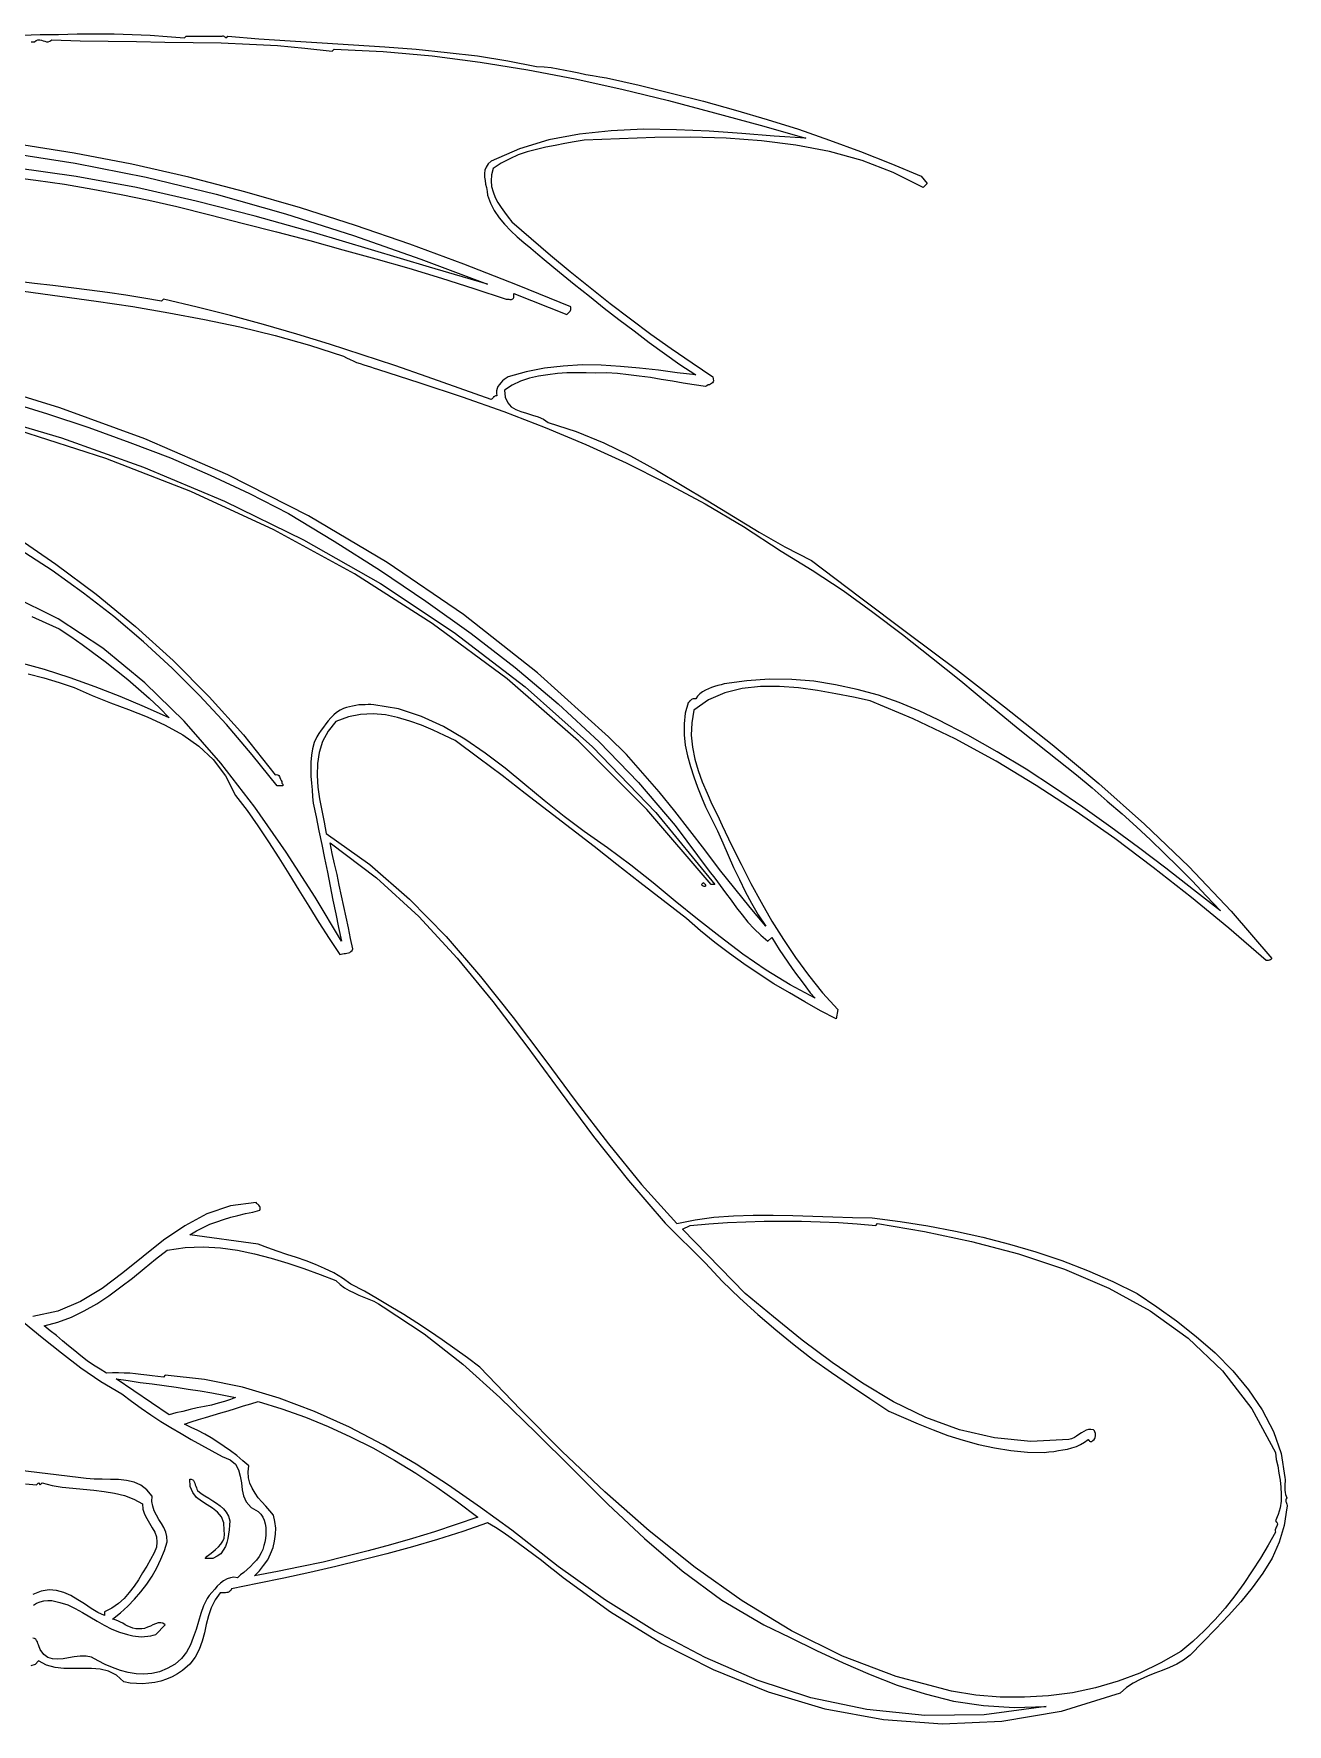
# Model space of a CAD drawing. Extents: x 0.03 to 8.99, y 0.03 to 7.32.
# Drawn here: x 4.61 to 8.99, y 1 to 6.91 of the extents above; entities that cross this region are included whole.
import ezdxf

# ---------------------------------------------------------------- set-up
doc = ezdxf.new("R2010")
doc.units = 0
doc.layers.add('1', color=7, linetype='Continuous')

msp = doc.modelspace()

# ---------------------------------------------------------------- linework, layer by layer
for points in [[(4.572, 6.903), (4.635, 6.905), (4.699, 6.906), (4.764, 6.908), (4.829, 6.908), (4.893, 6.908), (4.956, 6.906), (5.019, 6.903), (5.079, 6.899), (5.139, 6.894), (5.145, 6.9), (5.156, 6.9), (5.167, 6.9), (5.179, 6.9), (5.192, 6.9), (5.205, 6.9), (5.218, 6.9), (5.232, 6.9), (5.245, 6.9), (5.258, 6.9), (5.271, 6.9), (5.273, 6.901), (5.275, 6.901), (5.277, 6.9), (5.278, 6.899), (5.28, 6.898), (5.281, 6.896), (5.283, 6.895), (5.284, 6.894), (5.291, 6.9), (5.399, 6.891), (5.509, 6.883), (5.62, 6.876), (5.73, 6.869), (5.84, 6.862), (5.949, 6.854), (6.057, 6.843), (6.164, 6.831), (6.269, 6.814), (6.37, 6.794), (6.396, 6.793), (6.421, 6.79), (6.445, 6.786), (6.47, 6.781), (6.494, 6.776), (6.518, 6.771), (6.542, 6.766), (6.566, 6.762), (6.591, 6.758), (6.615, 6.754), (6.729, 6.728), (6.841, 6.701), (6.954, 6.672), (7.065, 6.641), (7.176, 6.608), (7.286, 6.574), (7.394, 6.536), (7.502, 6.497), (7.609, 6.455), (7.715, 6.41), (7.735, 6.384), (7.721, 6.37), (7.617, 6.423), (7.508, 6.465), (7.394, 6.496), (7.276, 6.519), (7.156, 6.534), (7.033, 6.543), (6.909, 6.546), (6.784, 6.545), (6.66, 6.541), (6.536, 6.536), (6.502, 6.53), (6.469, 6.524), (6.435, 6.518), (6.402, 6.512), (6.37, 6.504), (6.337, 6.495), (6.306, 6.485), (6.276, 6.471), (6.246, 6.456), (6.218, 6.437), (6.212, 6.415), (6.211, 6.394), (6.213, 6.374), (6.218, 6.355), (6.225, 6.336), (6.235, 6.318), (6.246, 6.301), (6.258, 6.284), (6.271, 6.267), (6.284, 6.251), (6.351, 6.192), (6.419, 6.134), (6.487, 6.077), (6.557, 6.021), (6.627, 5.965), (6.698, 5.911), (6.769, 5.858), (6.841, 5.807), (6.914, 5.757), (6.986, 5.708), (6.987, 5.701), (6.988, 5.695), (6.987, 5.691), (6.985, 5.687), (6.982, 5.685), (6.978, 5.683), (6.974, 5.681), (6.97, 5.68), (6.965, 5.677), (6.96, 5.675), (6.921, 5.68), (6.883, 5.686), (6.845, 5.693), (6.806, 5.699), (6.768, 5.706), (6.729, 5.711), (6.691, 5.716), (6.653, 5.72), (6.614, 5.722), (6.576, 5.721), (6.543, 5.722), (6.51, 5.722), (6.476, 5.722), (6.443, 5.72), (6.409, 5.716), (6.377, 5.711), (6.345, 5.704), (6.314, 5.693), (6.285, 5.679), (6.258, 5.662), (6.26, 5.637), (6.269, 5.618), (6.281, 5.604), (6.297, 5.594), (6.315, 5.587), (6.335, 5.581), (6.356, 5.575), (6.376, 5.569), (6.394, 5.561), (6.41, 5.549), (6.509, 5.517), (6.605, 5.478), (6.698, 5.432), (6.789, 5.382), (6.879, 5.329), (6.969, 5.275), (7.058, 5.22), (7.148, 5.165), (7.238, 5.114), (7.331, 5.066), (7.499, 4.939), (7.668, 4.812), (7.838, 4.685), (8.006, 4.555), (8.172, 4.423), (8.336, 4.286), (8.495, 4.144), (8.65, 3.996), (8.798, 3.84), (8.94, 3.675), (8.939, 3.673), (8.937, 3.671), (8.935, 3.67), (8.933, 3.669), (8.931, 3.669), (8.928, 3.668), (8.926, 3.668), (8.923, 3.668), (8.92, 3.668), (8.79, 3.78), (8.659, 3.888), (8.526, 3.993), (8.392, 4.094), (8.256, 4.189), (8.117, 4.28), (7.977, 4.365), (7.833, 4.443), (7.686, 4.513), (7.536, 4.576), (7.478, 4.588), (7.416, 4.6), (7.352, 4.612), (7.286, 4.621), (7.219, 4.626), (7.153, 4.626), (7.089, 4.619), (7.028, 4.603), (6.971, 4.579), (6.92, 4.543), (6.913, 4.499), (6.911, 4.456), (6.915, 4.414), (6.923, 4.372), (6.935, 4.332), (6.949, 4.292), (6.966, 4.253), (6.983, 4.214), (7.002, 4.176), (7.019, 4.139), (7.052, 4.071), (7.085, 4.004), (7.119, 3.937), (7.155, 3.871), (7.192, 3.805), (7.233, 3.741), (7.275, 3.678), (7.321, 3.616), (7.37, 3.555), (7.423, 3.496), (7.417, 3.463), (7.362, 3.492), (7.308, 3.523), (7.254, 3.554), (7.2, 3.586), (7.148, 3.62), (7.095, 3.656), (7.044, 3.692), (6.993, 3.731), (6.943, 3.771), (6.894, 3.814), (6.812, 3.877), (6.731, 3.94), (6.651, 4.003), (6.571, 4.066), (6.491, 4.128), (6.411, 4.19), (6.33, 4.252), (6.25, 4.314), (6.168, 4.375), (6.086, 4.437), (6.048, 4.454), (6.008, 4.473), (5.968, 4.49), (5.927, 4.505), (5.884, 4.517), (5.842, 4.526), (5.799, 4.53), (5.755, 4.528), (5.712, 4.519), (5.668, 4.503), (5.641, 4.469), (5.622, 4.433), (5.61, 4.395), (5.604, 4.356), (5.603, 4.315), (5.605, 4.274), (5.611, 4.233), (5.619, 4.192), (5.627, 4.151), (5.635, 4.112), (5.787, 4.003), (5.926, 3.882), (6.054, 3.751), (6.174, 3.612), (6.288, 3.468), (6.399, 3.321), (6.509, 3.173), (6.621, 3.027), (6.737, 2.884), (6.86, 2.748), (6.924, 2.761), (6.99, 2.77), (7.058, 2.775), (7.127, 2.777), (7.197, 2.777), (7.266, 2.776), (7.336, 2.774), (7.406, 2.771), (7.475, 2.769), (7.543, 2.768), (7.641, 2.755), (7.738, 2.74), (7.834, 2.721), (7.93, 2.7), (8.023, 2.676), (8.115, 2.649), (8.206, 2.618), (8.296, 2.584), (8.384, 2.545), (8.47, 2.503), (8.538, 2.457), (8.607, 2.407), (8.676, 2.353), (8.742, 2.295), (8.804, 2.233), (8.859, 2.166), (8.907, 2.096), (8.946, 2.021), (8.973, 1.943), (8.986, 1.86), (8.987, 1.853), (8.987, 1.846), (8.986, 1.838), (8.986, 1.83), (8.986, 1.822), (8.986, 1.815), (8.987, 1.807), (8.988, 1.8), (8.99, 1.794), (8.993, 1.788), (8.99, 1.785), (8.989, 1.783), (8.989, 1.78), (8.989, 1.776), (8.99, 1.773), (8.992, 1.77), (8.993, 1.766), (8.994, 1.762), (8.994, 1.759), (8.993, 1.754), (8.984, 1.692), (8.966, 1.634), (8.941, 1.578), (8.909, 1.525), (8.872, 1.474), (8.832, 1.425), (8.789, 1.377), (8.744, 1.33), (8.699, 1.284), (8.655, 1.238), (8.632, 1.221), (8.608, 1.207), (8.583, 1.195), (8.557, 1.185), (8.531, 1.175), (8.506, 1.165), (8.48, 1.153), (8.456, 1.14), (8.432, 1.125), (8.41, 1.105), (8.204, 1.041), (7.997, 1.006), (7.789, 0.997), (7.583, 1.012), (7.379, 1.05), (7.181, 1.109), (6.989, 1.187), (6.804, 1.28), (6.628, 1.389), (6.463, 1.509), (6.438, 1.529), (6.413, 1.549), (6.387, 1.569), (6.361, 1.589), (6.334, 1.609), (6.307, 1.629), (6.281, 1.648), (6.253, 1.667), (6.226, 1.685), (6.198, 1.701), (6.112, 1.671), (6.024, 1.643), (5.936, 1.617), (5.847, 1.593), (5.758, 1.57), (5.668, 1.548), (5.577, 1.528), (5.486, 1.508), (5.395, 1.489), (5.304, 1.47), (5.301, 1.465), (5.298, 1.462), (5.295, 1.46), (5.291, 1.458), (5.287, 1.457), (5.283, 1.456), (5.278, 1.456), (5.274, 1.456), (5.269, 1.456), (5.264, 1.456), (5.246, 1.432), (5.233, 1.404), (5.223, 1.376), (5.215, 1.346), (5.209, 1.316), (5.201, 1.287), (5.191, 1.258), (5.177, 1.231), (5.158, 1.207), (5.132, 1.185), (5.115, 1.173), (5.096, 1.163), (5.076, 1.154), (5.056, 1.148), (5.036, 1.143), (5.014, 1.14), (4.992, 1.138), (4.971, 1.139), (4.949, 1.141), (4.927, 1.145), (4.901, 1.168), (4.874, 1.182), (4.845, 1.189), (4.814, 1.192), (4.782, 1.192), (4.75, 1.192), (4.718, 1.192), (4.687, 1.195), (4.657, 1.203), (4.629, 1.218), (4.617, 1.206), (4.602, 1.201)], [(4.417, 5.582), (4.709, 5.495), (4.996, 5.393), (5.279, 5.274), (5.555, 5.139), (5.824, 4.986), (6.082, 4.815), (6.33, 4.625), (6.565, 4.415), (6.787, 4.185), (6.993, 3.933), (6.98, 3.933), (6.755, 4.196), (6.517, 4.435), (6.267, 4.652), (6.005, 4.846), (5.733, 5.02), (5.451, 5.173), (5.161, 5.307), (4.864, 5.423), (4.56, 5.521)], [(4.546, 5.152), (4.69, 5.054), (4.831, 4.948), (4.968, 4.836), (5.1, 4.716), (5.226, 4.59), (5.345, 4.457), (5.456, 4.317), (5.461, 4.318), (5.466, 4.317), (5.469, 4.314), (5.471, 4.311), (5.473, 4.307), (5.475, 4.302), (5.477, 4.297), (5.479, 4.293), (5.48, 4.288), (5.483, 4.284), (5.483, 4.278), (5.463, 4.278), (5.376, 4.387), (5.286, 4.493), (5.192, 4.594), (5.096, 4.69), (4.996, 4.782), (4.892, 4.87), (4.786, 4.952), (4.677, 5.031), (4.565, 5.103)], [(6.96, 3.927), (6.958, 3.926), (6.956, 3.926), (6.954, 3.927), (6.952, 3.928), (6.951, 3.929), (6.949, 3.93), (6.948, 3.932), (6.947, 3.933), (6.953, 3.94), (6.954, 3.939), (6.956, 3.937), (6.957, 3.936), (6.959, 3.934), (6.96, 3.932), (6.96, 3.931), (6.96, 3.929), (6.96, 3.927)], [(5.185, 1.814), (5.197, 1.804), (5.21, 1.795), (5.224, 1.787), (5.238, 1.778), (5.251, 1.77), (5.264, 1.76), (5.276, 1.75), (5.285, 1.738), (5.293, 1.724), (5.298, 1.708), (5.296, 1.693), (5.295, 1.677), (5.293, 1.662), (5.291, 1.646), (5.287, 1.632), (5.282, 1.618), (5.275, 1.605), (5.266, 1.593), (5.254, 1.584), (5.238, 1.576), (5.211, 1.576), (5.219, 1.584), (5.228, 1.591), (5.238, 1.6), (5.248, 1.608), (5.258, 1.617), (5.266, 1.626), (5.273, 1.637), (5.278, 1.648), (5.279, 1.661), (5.278, 1.675), (5.277, 1.701), (5.269, 1.722), (5.255, 1.738), (5.237, 1.752), (5.218, 1.764), (5.199, 1.777), (5.181, 1.79), (5.168, 1.807), (5.159, 1.828), (5.158, 1.854), (5.163, 1.854), (5.168, 1.852), (5.171, 1.849), (5.173, 1.845), (5.175, 1.84), (5.177, 1.834), (5.179, 1.829), (5.181, 1.824), (5.182, 1.819), (5.185, 1.814)]]:
    msp.add_lwpolyline(points)
at = {"layer": '1'}
for points in [[(4.675, 6.887), (4.774, 6.884), (4.872, 6.882), (4.971, 6.881), (5.071, 6.879), (5.17, 6.878), (5.268, 6.876), (5.366, 6.872), (5.464, 6.867), (5.56, 6.858), (5.655, 6.847), (5.662, 6.854), (5.834, 6.846), (6.005, 6.831), (6.173, 6.809), (6.34, 6.782), (6.505, 6.75), (6.668, 6.714), (6.831, 6.675), (6.992, 6.632), (7.152, 6.588), (7.311, 6.543), (7.201, 6.55), (7.088, 6.559), (6.973, 6.567), (6.859, 6.572), (6.744, 6.574), (6.631, 6.569), (6.52, 6.557), (6.413, 6.537), (6.31, 6.506), (6.211, 6.463), (6.201, 6.453), (6.194, 6.442), (6.189, 6.431), (6.188, 6.419), (6.188, 6.407), (6.19, 6.395), (6.192, 6.382), (6.195, 6.37), (6.197, 6.357), (6.198, 6.344), (6.209, 6.316), (6.222, 6.29), (6.239, 6.265), (6.258, 6.242), (6.28, 6.219), (6.302, 6.198), (6.326, 6.178), (6.35, 6.158), (6.374, 6.138), (6.397, 6.119), (6.45, 6.075), (6.502, 6.033), (6.555, 5.991), (6.606, 5.949), (6.658, 5.909), (6.711, 5.869), (6.764, 5.829), (6.817, 5.79), (6.871, 5.752), (6.927, 5.715), (6.862, 5.723), (6.796, 5.732), (6.73, 5.739), (6.663, 5.745), (6.596, 5.749), (6.529, 5.75), (6.463, 5.746), (6.398, 5.739), (6.334, 5.726), (6.271, 5.708), (6.264, 5.704), (6.257, 5.699), (6.251, 5.694), (6.245, 5.688), (6.24, 5.682), (6.235, 5.675), (6.232, 5.668), (6.23, 5.659), (6.23, 5.651), (6.231, 5.642), (6.228, 5.642), (6.226, 5.642), (6.224, 5.641), (6.222, 5.639), (6.22, 5.638), (6.218, 5.636), (6.217, 5.634), (6.215, 5.632), (6.213, 5.63), (6.211, 5.629), (6.099, 5.669), (5.987, 5.709), (5.874, 5.748), (5.76, 5.786), (5.646, 5.823), (5.532, 5.858), (5.416, 5.891), (5.3, 5.923), (5.183, 5.952), (5.066, 5.98), (5.059, 5.973), (4.997, 5.984), (4.934, 5.994), (4.87, 6.003), (4.807, 6.012), (4.743, 6.02), (4.679, 6.028), (4.615, 6.035), (4.551, 6.043)], [(4.603, 6.88), (4.615, 6.88), (4.621, 6.885), (4.627, 6.887), (4.633, 6.887), (4.639, 6.886), (4.645, 6.884), (4.651, 6.882), (4.657, 6.88), (4.663, 6.88), (4.669, 6.882), (4.675, 6.887)], [(4.519, 6.409), (4.62, 6.396), (4.72, 6.382), (4.819, 6.365), (4.918, 6.346), (5.015, 6.326), (5.112, 6.304), (5.228, 6.275), (5.345, 6.245), (5.461, 6.215), (5.577, 6.185), (5.693, 6.153), (5.808, 6.121), (5.923, 6.088), (6.038, 6.053), (6.151, 6.017), (6.264, 5.98), (6.267, 5.98), (6.27, 5.98), (6.273, 5.98), (6.276, 5.979), (6.279, 5.979), (6.282, 5.979), (6.285, 5.98), (6.287, 5.981), (6.289, 5.983), (6.291, 5.986), (6.291, 6), (6.476, 5.927), (6.478, 5.929), (6.481, 5.931), (6.483, 5.934), (6.485, 5.936), (6.487, 5.938), (6.489, 5.941), (6.49, 5.944), (6.49, 5.947), (6.49, 5.949), (6.49, 5.953), (6.303, 6.029), (6.116, 6.103), (5.927, 6.172), (5.737, 6.238), (5.545, 6.299), (5.35, 6.355), (5.154, 6.407), (4.955, 6.452), (4.754, 6.491), (4.549, 6.523)], [(4.503, 6.495), (4.757, 6.456), (5.005, 6.407), (5.25, 6.347), (5.492, 6.279), (5.73, 6.203), (5.965, 6.12), (6.198, 6.033), (5.996, 6.092), (5.793, 6.153), (5.59, 6.213), (5.386, 6.27), (5.18, 6.323), (4.972, 6.37), (4.761, 6.409), (4.546, 6.439)], [(4.577, 6.008), (4.704, 5.991), (4.831, 5.973), (4.959, 5.954), (5.084, 5.932), (5.209, 5.909), (5.333, 5.883), (5.456, 5.853), (5.576, 5.819), (5.695, 5.781), (5.706, 5.775), (5.718, 5.769), (5.729, 5.764), (5.741, 5.759), (5.753, 5.755), (5.766, 5.751), (5.778, 5.747), (5.79, 5.743), (5.802, 5.739), (5.814, 5.735), (5.962, 5.688), (6.11, 5.639), (6.255, 5.587), (6.4, 5.531), (6.542, 5.472), (6.683, 5.408), (6.822, 5.338), (6.959, 5.264), (7.093, 5.185), (7.225, 5.099), (7.334, 5.033), (7.442, 4.961), (7.546, 4.886), (7.649, 4.808), (7.751, 4.727), (7.853, 4.645), (7.953, 4.562), (8.054, 4.479), (8.156, 4.397), (8.258, 4.317), (8.312, 4.271), (8.365, 4.225), (8.417, 4.18), (8.467, 4.135), (8.516, 4.089), (8.564, 4.043), (8.613, 3.995), (8.662, 3.946), (8.711, 3.894), (8.761, 3.841), (8.666, 3.915), (8.57, 3.99), (8.474, 4.063), (8.377, 4.134), (8.28, 4.204), (8.181, 4.271), (8.081, 4.336), (7.98, 4.397), (7.878, 4.455), (7.774, 4.509), (7.707, 4.541), (7.637, 4.57), (7.565, 4.595), (7.491, 4.615), (7.415, 4.632), (7.339, 4.644), (7.262, 4.65), (7.183, 4.651), (7.105, 4.646), (7.026, 4.635), (7.015, 4.632), (7.004, 4.629), (6.992, 4.626), (6.981, 4.622), (6.971, 4.618), (6.96, 4.613), (6.95, 4.607), (6.941, 4.6), (6.933, 4.592), (6.927, 4.582), (6.923, 4.583), (6.92, 4.583), (6.917, 4.583), (6.914, 4.581), (6.912, 4.58), (6.909, 4.578), (6.907, 4.576), (6.905, 4.574), (6.903, 4.571), (6.9, 4.569), (6.89, 4.532), (6.886, 4.495), (6.886, 4.457), (6.89, 4.42), (6.898, 4.383), (6.908, 4.346), (6.92, 4.31), (6.933, 4.274), (6.947, 4.239), (6.96, 4.205), (6.981, 4.163), (7.002, 4.121), (7.021, 4.079), (7.04, 4.036), (7.059, 3.993), (7.079, 3.951), (7.099, 3.909), (7.121, 3.868), (7.145, 3.827), (7.172, 3.788), (7.117, 3.853), (7.063, 3.919), (7.01, 3.986), (6.958, 4.054), (6.906, 4.122), (6.853, 4.19), (6.799, 4.257), (6.742, 4.323), (6.684, 4.388), (6.622, 4.45), (6.373, 4.674), (6.115, 4.877), (5.848, 5.059), (5.573, 5.222), (5.291, 5.366), (5.001, 5.492), (4.704, 5.6), (4.4, 5.693)], [(4.514, 5.624), (4.66, 5.579), (4.805, 5.531), (4.948, 5.479), (5.09, 5.425), (5.229, 5.365), (5.367, 5.301), (5.503, 5.231), (5.663, 5.134), (5.824, 5.031), (5.983, 4.924), (6.141, 4.811), (6.295, 4.692), (6.445, 4.565), (6.589, 4.432), (6.726, 4.29), (6.855, 4.139), (6.973, 3.98), (6.993, 3.955), (7.012, 3.93), (7.031, 3.904), (7.05, 3.878), (7.069, 3.852), (7.089, 3.827), (7.109, 3.802), (7.131, 3.778), (7.154, 3.756), (7.178, 3.735), (7.192, 3.748), (7.205, 3.727), (7.218, 3.706), (7.233, 3.684), (7.248, 3.662), (7.263, 3.64), (7.279, 3.618), (7.295, 3.597), (7.311, 3.576), (7.327, 3.555), (7.344, 3.536), (7.257, 3.582), (7.173, 3.634), (7.091, 3.69), (7.012, 3.75), (6.933, 3.812), (6.855, 3.875), (6.778, 3.939), (6.699, 4.001), (6.618, 4.062), (6.536, 4.119), (6.466, 4.171), (6.397, 4.227), (6.329, 4.283), (6.26, 4.34), (6.19, 4.393), (6.119, 4.442), (6.045, 4.486), (5.968, 4.521), (5.887, 4.548), (5.801, 4.562), (5.791, 4.563), (5.781, 4.563), (5.771, 4.562), (5.76, 4.562), (5.749, 4.561), (5.738, 4.559), (5.727, 4.557), (5.716, 4.555), (5.705, 4.552), (5.695, 4.549), (5.683, 4.543), (5.671, 4.535), (5.661, 4.526), (5.651, 4.516), (5.641, 4.506), (5.633, 4.495), (5.625, 4.484), (5.617, 4.473), (5.609, 4.461), (5.602, 4.45), (5.593, 4.43), (5.587, 4.408), (5.583, 4.385), (5.581, 4.361), (5.581, 4.337), (5.581, 4.312), (5.583, 4.288), (5.585, 4.264), (5.587, 4.24), (5.589, 4.218), (5.599, 4.17), (5.609, 4.121), (5.619, 4.073), (5.629, 4.025), (5.639, 3.976), (5.649, 3.928), (5.658, 3.879), (5.668, 3.831), (5.678, 3.783), (5.688, 3.735), (5.596, 3.889), (5.495, 4.046), (5.385, 4.204), (5.266, 4.357), (5.138, 4.504), (5.001, 4.639), (4.854, 4.76), (4.698, 4.862), (4.533, 4.944)], [(4.606, 4.871), (4.654, 4.848), (4.701, 4.827), (4.742, 4.8), (4.782, 4.772), (4.822, 4.742), (4.862, 4.713), (4.902, 4.682), (4.941, 4.65), (4.979, 4.618), (5.016, 4.585), (5.052, 4.551), (5.086, 4.516)], [(5.086, 4.516), (5, 4.555), (4.914, 4.591), (4.827, 4.625), (4.739, 4.656), (4.65, 4.685), (4.56, 4.71)], [(4.593, 4.67), (4.648, 4.656), (4.701, 4.64), (4.754, 4.622), (4.816, 4.594), (4.88, 4.569), (4.944, 4.545), (5.009, 4.519), (5.072, 4.49), (5.133, 4.457), (5.189, 4.417), (5.239, 4.37), (5.282, 4.313), (5.317, 4.245), (5.358, 4.192), (5.396, 4.138), (5.433, 4.083), (5.469, 4.027), (5.504, 3.971), (5.539, 3.914), (5.574, 3.857), (5.609, 3.8), (5.645, 3.744), (5.682, 3.688), (5.687, 3.69), (5.692, 3.691), (5.697, 3.692), (5.702, 3.692), (5.707, 3.693), (5.712, 3.694), (5.717, 3.696), (5.721, 3.699), (5.725, 3.703), (5.728, 3.708), (5.72, 3.745), (5.712, 3.782), (5.704, 3.819), (5.696, 3.856), (5.688, 3.894), (5.68, 3.931), (5.673, 3.968), (5.664, 4.005), (5.656, 4.042), (5.649, 4.079), (5.811, 3.956), (5.958, 3.821), (6.092, 3.676), (6.217, 3.524), (6.336, 3.368), (6.452, 3.21), (6.569, 3.052), (6.691, 2.898), (6.82, 2.749), (6.96, 2.609), (7.019, 2.546), (7.081, 2.487), (7.143, 2.43), (7.206, 2.376), (7.27, 2.324), (7.335, 2.274), (7.401, 2.227), (7.468, 2.181), (7.535, 2.136), (7.602, 2.092), (7.653, 2.069), (7.704, 2.047), (7.756, 2.026), (7.808, 2.007), (7.861, 1.99), (7.915, 1.975), (7.971, 1.963), (8.028, 1.954), (8.086, 1.948), (8.145, 1.947), (8.161, 1.949), (8.178, 1.951), (8.194, 1.954), (8.21, 1.956), (8.226, 1.959), (8.241, 1.963), (8.257, 1.968), (8.271, 1.975), (8.285, 1.983), (8.298, 1.993), (8.299, 1.992), (8.3, 1.99), (8.302, 1.989), (8.303, 1.987), (8.305, 1.986), (8.307, 1.986), (8.309, 1.986), (8.311, 1.986), (8.315, 1.989), (8.319, 1.992), (8.322, 1.996), (8.323, 2), (8.324, 2.005), (8.324, 2.01), (8.324, 2.014), (8.322, 2.019), (8.32, 2.023), (8.317, 2.026), (8.308, 2.028), (8.3, 2.028), (8.291, 2.025), (8.283, 2.021), (8.275, 2.016), (8.266, 2.01), (8.258, 2.004), (8.25, 1.999), (8.24, 1.995), (8.231, 1.993), (8.098, 1.986), (7.971, 1.998), (7.848, 2.026), (7.731, 2.069), (7.618, 2.124), (7.509, 2.189), (7.403, 2.262), (7.299, 2.34), (7.198, 2.421), (7.099, 2.503), (6.88, 2.728), (6.907, 2.741), (6.972, 2.747), (7.037, 2.751), (7.102, 2.754), (7.166, 2.756), (7.231, 2.756), (7.296, 2.756), (7.361, 2.754), (7.426, 2.751), (7.491, 2.747), (7.556, 2.741), (7.562, 2.748), (7.726, 2.72), (7.891, 2.685), (8.055, 2.642), (8.216, 2.588), (8.37, 2.522), (8.515, 2.442), (8.648, 2.347), (8.768, 2.233), (8.87, 2.1), (8.953, 1.947), (8.956, 1.923), (8.961, 1.9), (8.965, 1.875), (8.969, 1.85), (8.972, 1.826), (8.973, 1.801), (8.973, 1.777), (8.969, 1.753), (8.963, 1.73), (8.953, 1.708), (8.957, 1.704), (8.959, 1.701), (8.96, 1.697), (8.959, 1.693), (8.958, 1.689), (8.956, 1.686), (8.954, 1.682), (8.952, 1.677), (8.952, 1.673), (8.953, 1.668), (8.928, 1.623), (8.901, 1.578), (8.872, 1.533), (8.843, 1.489), (8.811, 1.446), (8.777, 1.403), (8.742, 1.363), (8.704, 1.324), (8.664, 1.286), (8.622, 1.251), (8.552, 1.211), (8.479, 1.176), (8.403, 1.147), (8.324, 1.124), (8.243, 1.107), (8.16, 1.096), (8.076, 1.091), (7.991, 1.092), (7.906, 1.099), (7.821, 1.112), (7.627, 1.164), (7.44, 1.235), (7.261, 1.324), (7.089, 1.428), (6.924, 1.545), (6.764, 1.673), (6.609, 1.809), (6.459, 1.951), (6.314, 2.097), (6.172, 2.245), (6.128, 2.278), (6.084, 2.31), (6.04, 2.341), (5.996, 2.371), (5.951, 2.401), (5.906, 2.43), (5.86, 2.457), (5.814, 2.484), (5.768, 2.511), (5.721, 2.536), (5.692, 2.557), (5.661, 2.575), (5.629, 2.591), (5.597, 2.605), (5.564, 2.617), (5.531, 2.629), (5.497, 2.64), (5.463, 2.651), (5.43, 2.663), (5.397, 2.675), (5.158, 2.708), (5.181, 2.722), (5.204, 2.734), (5.228, 2.745), (5.252, 2.754), (5.276, 2.762), (5.301, 2.77), (5.326, 2.776), (5.352, 2.783), (5.378, 2.788), (5.403, 2.794), (5.404, 2.798), (5.404, 2.801), (5.404, 2.804), (5.403, 2.807), (5.401, 2.809), (5.399, 2.812), (5.397, 2.814), (5.395, 2.816), (5.392, 2.818), (5.39, 2.821), (5.3, 2.81), (5.217, 2.782), (5.14, 2.74), (5.066, 2.689), (4.995, 2.632), (4.924, 2.575), (4.852, 2.521), (4.776, 2.475), (4.696, 2.441), (4.609, 2.423)], [(5.668, 2.549), (5.683, 2.535), (5.699, 2.523), (5.715, 2.513), (5.732, 2.505), (5.749, 2.497), (5.766, 2.49), (5.784, 2.483), (5.801, 2.476), (5.818, 2.467), (5.834, 2.456), (5.977, 2.362), (6.112, 2.256), (6.242, 2.139), (6.369, 2.016), (6.494, 1.891), (6.619, 1.766), (6.747, 1.646), (6.879, 1.533), (7.018, 1.431), (7.165, 1.344), (7.257, 1.3), (7.349, 1.255), (7.442, 1.212), (7.536, 1.171), (7.631, 1.134), (7.728, 1.103), (7.828, 1.078), (7.932, 1.062), (8.04, 1.055), (8.152, 1.059), (7.935, 1.03), (7.727, 1.027), (7.525, 1.048), (7.329, 1.089), (7.141, 1.151), (6.959, 1.23), (6.782, 1.324), (6.611, 1.431), (6.445, 1.548), (6.284, 1.675), (6.174, 1.755), (6.062, 1.833), (5.949, 1.906), (5.834, 1.974), (5.716, 2.036), (5.594, 2.091), (5.47, 2.137), (5.342, 2.175), (5.209, 2.202), (5.072, 2.218), (5.066, 2.211), (5.046, 2.213), (5.026, 2.215), (5.007, 2.217), (4.987, 2.22), (4.968, 2.222), (4.948, 2.224), (4.928, 2.225), (4.908, 2.226), (4.888, 2.226), (4.867, 2.225), (4.844, 2.238), (4.821, 2.252), (4.799, 2.268), (4.777, 2.285), (4.756, 2.302), (4.734, 2.32), (4.713, 2.338), (4.692, 2.356), (4.67, 2.373), (4.649, 2.39), (4.697, 2.403), (4.744, 2.42), (4.789, 2.442), (4.833, 2.467), (4.875, 2.495), (4.917, 2.526), (4.957, 2.557), (4.998, 2.59), (5.038, 2.623), (5.079, 2.655), (5.142, 2.664), (5.204, 2.666), (5.265, 2.663), (5.325, 2.655), (5.384, 2.642), (5.442, 2.627), (5.5, 2.609), (5.557, 2.59), (5.613, 2.569), (5.668, 2.549)], [(4.576, 2.403), (4.642, 2.349), (4.709, 2.295), (4.777, 2.243), (4.847, 2.195), (4.92, 2.152), (4.954, 2.126), (4.988, 2.102), (5.022, 2.079), (5.057, 2.056), (5.092, 2.035), (5.128, 2.014), (5.163, 1.993), (5.199, 1.973), (5.235, 1.953), (5.271, 1.933), (5.299, 1.922), (5.317, 1.906), (5.328, 1.886), (5.334, 1.864), (5.338, 1.841), (5.341, 1.817), (5.346, 1.795), (5.355, 1.774), (5.372, 1.755), (5.397, 1.741), (5.406, 1.732), (5.413, 1.721), (5.418, 1.71), (5.421, 1.698), (5.423, 1.685), (5.423, 1.672), (5.423, 1.659), (5.422, 1.646), (5.42, 1.634), (5.417, 1.622), (5.413, 1.608), (5.407, 1.596), (5.4, 1.583), (5.391, 1.571), (5.381, 1.56), (5.37, 1.548), (5.358, 1.538), (5.347, 1.528), (5.335, 1.519), (5.324, 1.509), (5.312, 1.511), (5.3, 1.509), (5.288, 1.505), (5.276, 1.498), (5.265, 1.49), (5.254, 1.48), (5.245, 1.469), (5.235, 1.458), (5.226, 1.447), (5.218, 1.437), (5.206, 1.411), (5.196, 1.384), (5.188, 1.356), (5.18, 1.328), (5.17, 1.3), (5.16, 1.274), (5.146, 1.249), (5.129, 1.227), (5.107, 1.207), (5.079, 1.192), (5.052, 1.18), (5.025, 1.174), (4.997, 1.172), (4.97, 1.173), (4.942, 1.178), (4.915, 1.185), (4.888, 1.195), (4.862, 1.206), (4.838, 1.218), (4.814, 1.231), (4.795, 1.235), (4.775, 1.235), (4.754, 1.232), (4.734, 1.229), (4.715, 1.226), (4.696, 1.224), (4.678, 1.225), (4.662, 1.23), (4.648, 1.241), (4.635, 1.258), (4.633, 1.262), (4.631, 1.268), (4.629, 1.274), (4.627, 1.279), (4.625, 1.285), (4.622, 1.29), (4.619, 1.294), (4.615, 1.297), (4.609, 1.298)], [(5.317, 2.139), (5.3, 2.132), (5.279, 2.125), (5.257, 2.119), (5.234, 2.113), (5.209, 2.108), (5.184, 2.103), (5.159, 2.097), (5.134, 2.091), (5.109, 2.086), (5.086, 2.079), (4.9, 2.205), (4.942, 2.199), (4.984, 2.192), (5.026, 2.187), (5.068, 2.181), (5.11, 2.175), (5.152, 2.169), (5.194, 2.163), (5.235, 2.156), (5.277, 2.148), (5.317, 2.139)], [(6.165, 1.721), (6.089, 1.695), (6.013, 1.67), (5.936, 1.646), (5.859, 1.624), (5.781, 1.603), (5.702, 1.583), (5.624, 1.564), (5.544, 1.547), (5.464, 1.531), (5.384, 1.516), (5.401, 1.533), (5.416, 1.552), (5.43, 1.572), (5.44, 1.593), (5.449, 1.615), (5.454, 1.637), (5.457, 1.661), (5.458, 1.683), (5.455, 1.706), (5.45, 1.728), (5.437, 1.743), (5.423, 1.759), (5.41, 1.774), (5.397, 1.789), (5.386, 1.805), (5.376, 1.822), (5.368, 1.84), (5.363, 1.858), (5.362, 1.879), (5.364, 1.9), (5.343, 1.918), (5.322, 1.936), (5.3, 1.953), (5.278, 1.968), (5.256, 1.983), (5.233, 1.998), (5.21, 2.011), (5.186, 2.024), (5.163, 2.035), (5.139, 2.046), (5.163, 2.054), (5.188, 2.062), (5.213, 2.07), (5.24, 2.078), (5.266, 2.086), (5.292, 2.093), (5.318, 2.101), (5.345, 2.11), (5.371, 2.117), (5.397, 2.125), (5.48, 2.1), (5.562, 2.071), (5.641, 2.038), (5.72, 2.002), (5.798, 1.963), (5.873, 1.92), (5.948, 1.875), (6.021, 1.826), (6.094, 1.775), (6.165, 1.721)], [(4.611, 1.413), (4.622, 1.42), (4.635, 1.425), (4.648, 1.428), (4.661, 1.43), (4.675, 1.43), (4.704, 1.423), (4.731, 1.414), (4.757, 1.401), (4.783, 1.387), (4.808, 1.372), (4.834, 1.357), (4.859, 1.343), (4.885, 1.329), (4.912, 1.319), (4.94, 1.311), (4.949, 1.308), (4.959, 1.306), (4.968, 1.305), (4.979, 1.304), (4.99, 1.303), (5, 1.304), (5.011, 1.305), (5.021, 1.306), (5.03, 1.308), (5.039, 1.311), (5.072, 1.344), (5.064, 1.35), (5.056, 1.352), (5.047, 1.351), (5.038, 1.348), (5.029, 1.345), (5.02, 1.34), (5.01, 1.336), (5, 1.332), (4.99, 1.33), (4.98, 1.331), (4.969, 1.331), (4.959, 1.333), (4.95, 1.336), (4.941, 1.34), (4.932, 1.345), (4.924, 1.35), (4.915, 1.354), (4.906, 1.358), (4.897, 1.362), (4.887, 1.364), (4.915, 1.386), (4.941, 1.41), (4.965, 1.434), (4.987, 1.46), (5.008, 1.487), (5.026, 1.515), (5.043, 1.544), (5.057, 1.574), (5.069, 1.604), (5.079, 1.635), (5.078, 1.653), (5.074, 1.669), (5.067, 1.685), (5.059, 1.699), (5.05, 1.713), (5.041, 1.728), (5.033, 1.743), (5.028, 1.759), (5.025, 1.776), (5.026, 1.794), (5.008, 1.817), (4.987, 1.833), (4.963, 1.843), (4.937, 1.849), (4.909, 1.853), (4.881, 1.853), (4.852, 1.854), (4.823, 1.854), (4.795, 1.856), (4.768, 1.86), (4.661, 1.872), (4.555, 1.885)], [(4.583, 1.838), (4.622, 1.834)], [(4.622, 1.834), (4.629, 1.841), (4.635, 1.834), (4.642, 1.841), (4.677, 1.832), (4.712, 1.826), (4.749, 1.822), (4.785, 1.819), (4.822, 1.815), (4.858, 1.811), (4.894, 1.805), (4.929, 1.797), (4.962, 1.784), (4.993, 1.768), (4.994, 1.749), (5, 1.732), (5.007, 1.716), (5.017, 1.7), (5.026, 1.684), (5.035, 1.668), (5.041, 1.652), (5.043, 1.634), (5.041, 1.616), (5.033, 1.596), (5.02, 1.573), (5.007, 1.55), (4.993, 1.526), (4.978, 1.502), (4.963, 1.48), (4.946, 1.458), (4.928, 1.437), (4.908, 1.419), (4.885, 1.403), (4.86, 1.39), (4.86, 1.377), (4.836, 1.388), (4.813, 1.402), (4.79, 1.418), (4.766, 1.432), (4.742, 1.447), (4.718, 1.458), (4.692, 1.465), (4.666, 1.467), (4.638, 1.462), (4.609, 1.45)]]:
    msp.add_lwpolyline(points, dxfattribs=at)

doc.saveas('drawing.dxf')
